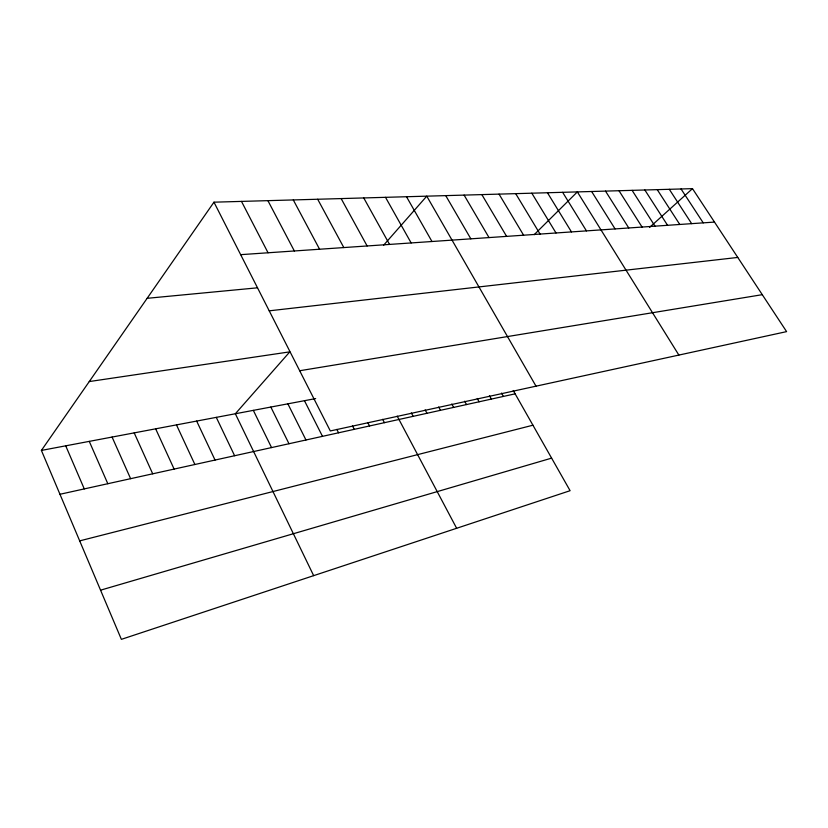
<?xml version="1.0" encoding="UTF-8"?>
<svg xmlns="http://www.w3.org/2000/svg" width="828" height="828" viewBox="0 0 828 828"><rect width="100%" height="100%" fill="white"/><g stroke="black" fill="none" stroke-linecap="round" stroke-linejoin="round"><path stroke-width="1.24" d="M513.246 390.526L570.099 490.693L121.374 639.351L41.4 450.422L213.966 202.177L692.487 188.649L786.6 331.624L330.31 430.953L213.966 202.177M383.643 245.181L426.762 196.164L536.016 386.179M534.184 234.686L577.354 191.91L678.867 355.077M649.556 227.431L692.487 188.649M100.561 590.178L551.614 458.132M79.695 540.87L532.932 425.209M59.968 494.275L515.119 393.838M41.4 450.422L315.665 398.579M299.684 370.737L762.277 294.675M89.258 381.563L289.81 351.848L235.349 413.762L313.657 575.646M269.224 310.831L737.769 257.436M147.136 298.318L257.529 287.813M240.658 254.662L714.492 222.08M681.051 188.981L703.231 222.856M669.303 189.312L691.659 223.653M657.246 189.653L679.778 224.471M644.846 189.995L667.565 225.309M632.106 190.357L655 226.168M619.002 190.73L642.073 227.058M605.516 191.113L628.773 227.979M591.637 191.506L615.08 228.921M562.636 192.324L586.452 230.888M547.463 192.748L571.465 231.912M531.824 193.193L556.012 232.978M515.699 193.648L540.063 234.076M499.046 194.125L523.606 235.204M481.855 194.611L506.601 236.373M464.104 195.108L489.017 237.584M445.743 195.625L470.842 238.837M406.507 196.733L431.968 241.507M501.489 393.083L503.383 396.426M385.517 197.333L411.154 242.935M489.472 395.691L491.366 399.075M477.249 398.475L479.081 401.787M363.751 197.944L389.553 244.426M464.663 401.218L466.516 404.561M341.146 198.585L367.125 245.968M451.788 404.012L453.64 407.397M438.664 406.993L440.465 410.305M317.683 199.248L343.817 247.572M425.157 409.932L426.969 413.286M411.319 412.934L413.141 416.339M293.288 199.931L319.577 249.238M397.202 416.132L456.642 528.274M267.91 200.655L294.344 250.967M382.671 419.299L384.44 422.673M367.767 422.539L369.547 425.954M241.486 201.401L268.055 252.778M352.531 425.975L354.26 429.328M336.851 429.39L338.58 432.796M304.466 400.7L322.485 436.346M287.875 403.836L305.967 439.989M270.839 407.055L288.993 443.736M253.337 410.367L271.553 447.586M216.284 417.364L234.614 455.731M196.66 421.069L215.052 460.057M176.467 424.888L194.891 464.498M155.654 428.821L174.118 469.083M134.198 432.878L152.704 473.813M112.08 437.06L130.617 478.687M89.269 441.376L107.816 483.718M65.722 445.826L84.28 488.913"/></g></svg>
